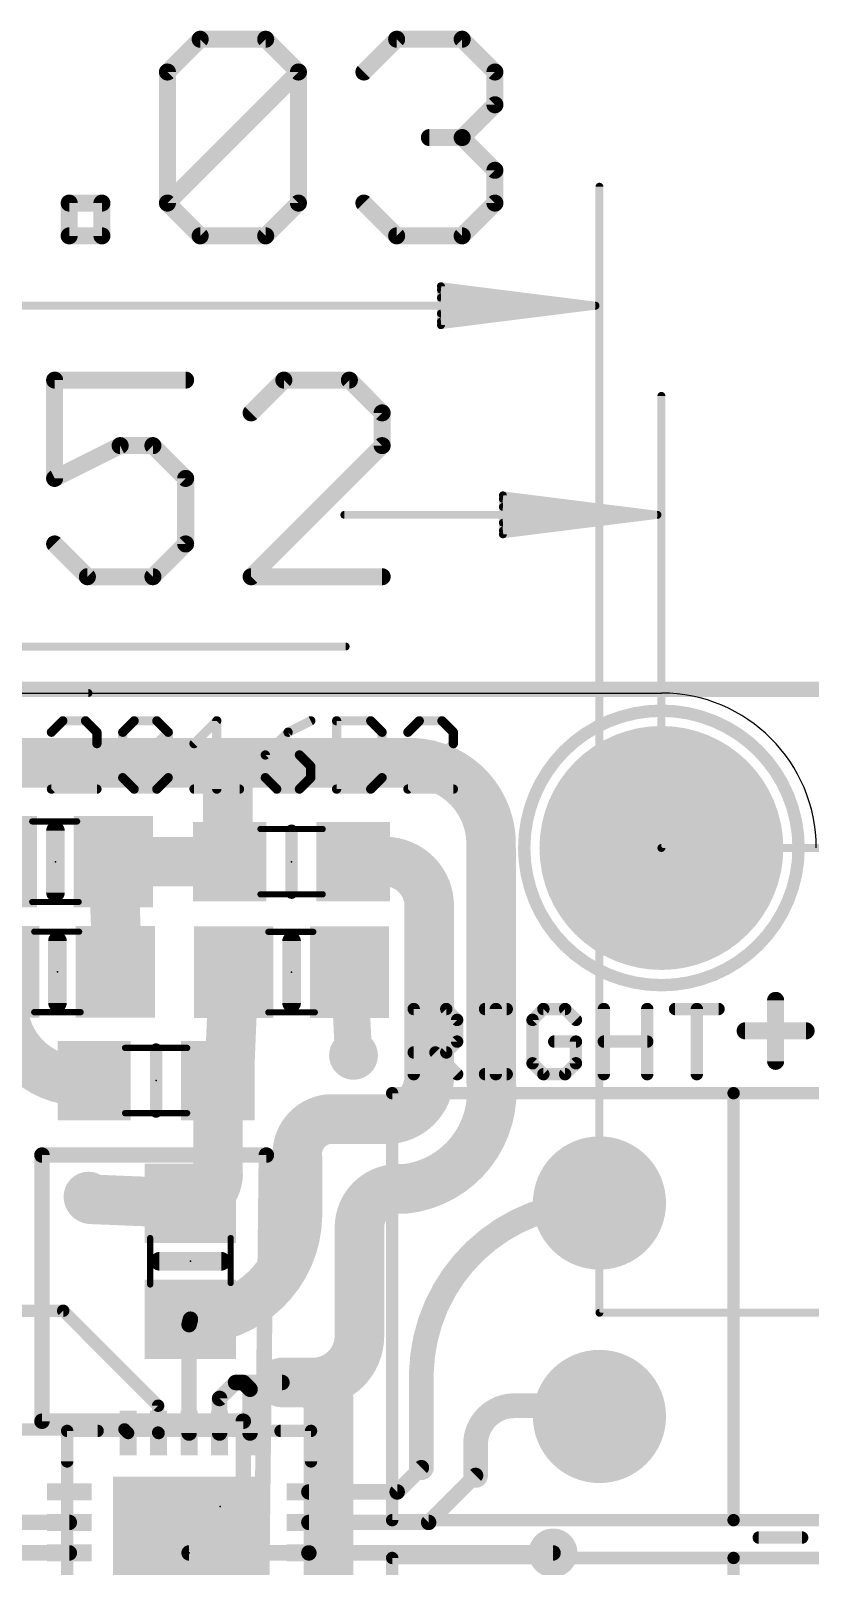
# Model space of a CAD drawing. Extents: x -8.2 to 37.1, y -7.3 to 38.8.
# Drawn here: x 8.71 to 21.49, y 13.62 to 38.8 of the extents above; entities that cross this region are included whole.
import ezdxf

# ---------------------------------------------------------------- set-up
doc = ezdxf.new("R2010")
doc.units = 0
for name, color, linetype in [('1', 12, 'CONTINUOUS'), ('16', 132, 'CONTINUOUS'), ('17', 110, 'CONTINUOUS'), ('18', 110, 'CONTINUOUS'), ('20', 53, 'CONTINUOUS'), ('21', 40, 'CONTINUOUS'), ('23', 53, 'CONTINUOUS'), ('24', 53, 'CONTINUOUS'), ('51', 253, 'CONTINUOUS')]:
    doc.layers.add(name, color=color, linetype=linetype)

# ---------------------------------------------------------------- blocks, each defined once
blk = doc.blocks.new('RECT')
blk.add_solid([(-0.5, -0.5), (0.5, -0.5), (-0.5, 0.5), (0.5, 0.5)])
blk = doc.blocks.new('ROUNDP')
at = {"const_width": 0.5}
blk.add_lwpolyline([(0, -0.25, 1), (0, 0.25, 1), (0, -0.25)], format="xyb", dxfattribs=at)
blk = doc.blocks.new('ROUNDV')
at = {"const_width": 0.5}
blk.add_lwpolyline([(0, -0.25, 1), (0, 0.25, 1), (0, -0.25)], format="xyb", dxfattribs=at)

msp = doc.modelspace()

# ---------------------------------------------------------------- linework, layer by layer
at = {"layer": '1'}
for points, const_width in [([(6.604, 26.797), (11.938, 26.797)], 0.8128), ([(11.938, 26.797), (14.986, 26.797)], 0.8128), ([(11.938, 25.205), (11.938, 26.797)], 0.8128), ([(16.256, 21.59), (16.256, 25.4)], 0.8128), ([(10.061, 25.175), (11.968, 25.175)], 0.8128), ([(10.061, 25.175), (10.127, 23.401)], 0.8128), ([(14, 25.175), (14.449, 25.175)], 0.8128), ([(15.24, 24.511), (15.24, 21.59)], 0.8128), ([(12.034, 23.365), (11.968, 21.777)], 0.8128), ([(13.934, 23.365), (14, 22)], 0.6096), ([(9.746, 21.587), (9.401, 21.587)], 0.8128), ([(11.778, 21.587), (11.778, 20.093)], 0.8128), ([(14.478, 20.955), (13.589, 20.955)], 0.8128), ([(13.081, 20.32), (13.081, 19.364)], 0.8128), ([(14.732, 19.812), (14.859, 19.812)], 0.8128), ([(11.325, 19.574), (9.697, 19.64)], 0.8128), ([(14.097, 17.399), (14.097, 19.177)], 0.8128), ([(6.977, 17.813), (9.238, 17.813)], 0.2032), ([(9.238, 17.813), (10.795, 16.256)], 0.2032), ([(11.303, 17.586), (11.325, 17.674)], 0.254), ([(11.303, 15.808), (11.303, 17.586)], 0.254), ([(12.827, 16.637), (13.335, 16.637)], 0.8128), ([(15.113, 15.24), (15.113, 16.802)], 0.4064), ([(11.803, 16.375), (12.065, 16.637)], 0.254), ([(12.065, 16.637), (12.192, 16.637)], 0.254), ([(12.303, 16.526), (12.192, 16.637)], 0.254), ([(12.192, 16.637), (12.827, 16.637)], 0.254), ([(12.303, 15.808), (12.303, 16.526)], 0.254), ([(11.803, 15.808), (11.803, 16.375)], 0.254), ([(16.637, 16.256), (18.067, 16.256)], 0.4064), ([(10.795, 16.256), (10.795, 15.816)], 0.2032), ([(6.977, 15.868), (10.243, 15.868)], 0.2032), ([(10.243, 15.868), (10.303, 15.808)], 0.2032), ([(10.795, 15.816), (10.803, 15.808)], 0.2032), ([(16.002, 15.113), (16.002, 15.621)], 0.4064), ([(14.716, 14.843), (15.113, 15.24)], 0.254), ([(15.232, 14.343), (16.002, 15.113)], 0.254), ([(13.268, 14.843), (14.716, 14.843)], 0.254), ([(9.338, 14.343), (8.39, 14.343)], 0.254), ([(13.268, 14.343), (15.232, 14.343)], 0.254), ([(6.35, 13.843), (9.338, 13.843)], 0.254), ([(13.268, 13.843), (11.303, 13.843)], 0.254), ([(13.268, 13.843), (17.272, 13.843)], 0.254)]:
    msp.add_lwpolyline(points, dxfattribs=dict(at, const_width=const_width))
for points, const_width in [([(11.938, 27.0002, 1), (11.938, 26.5938)], 0.4064), ([(12.1412, 26.797, 1), (11.7348, 26.797)], 0.4064), ([(11.938, 26.5938, 1), (11.938, 27.0002)], 0.4064), ([(16.256, 25.4, 0.4142), (14.986, 26.797)], 0.8128), ([(14.9957, 27, 1), (14.9763, 26.594)], 0.4064), ([(14.986, 26.5938, 1), (14.986, 27.0002)], 0.4064), ([(16.4592, 25.4, 1), (16.0528, 25.4)], 0.4064), ([(10.061, 25.3782, 1), (10.061, 24.9718)], 0.4064), ([(10.2641, 25.1826, 1), (9.8579, 25.1674)], 0.4064), ([(11.938, 25.205, 0.4142), (11.968, 25.175)], 0.8128), ([(12.1412, 25.205, 1), (11.7348, 25.205)], 0.4064), ([(11.968, 24.9718, 1), (11.968, 25.3782)], 0.4064), ([(11.968, 24.9718, 1), (11.968, 25.3782)], 0.4064), ([(14, 25.3782, 1), (14, 24.9718)], 0.4064), ([(15.24, 24.511, 0.4142), (14.449, 25.175)], 0.8128), ([(14.4313, 25.3774, 1), (14.4667, 24.9726)], 0.4064), ([(14.449, 24.9718, 1), (14.449, 25.3782)], 0.4064), ([(16.053, 25.4097, 1), (16.459, 25.3903)], 0.4064), ([(11.7348, 25.205, 1), (12.1412, 25.205)], 0.4064), ([(15.4432, 24.511, 1), (15.0368, 24.511)], 0.4064), ([(15.0376, 24.4933, 1), (15.4424, 24.5287)], 0.4064), ([(10.127, 23.401, 0.4142), (10.094, 23.368)], 0.8128), ([(10.127, 23.1978, 1), (10.127, 23.6042)], 0.4064), ([(12.237, 23.3566, 1), (11.831, 23.3734)], 0.4064), ([(14.0862, 23.3724, 1), (13.7818, 23.3576)], 0.3048), ([(9.8908, 23.368, 1), (10.2972, 23.368)], 0.4064), ([(9.9239, 23.3934, 1), (10.3301, 23.4086)], 0.4064), ([(8.255, 22.987, 0.4142), (9.401, 21.587)], 0.8128), ([(11.778, 21.587, 0.4142), (11.968, 21.777)], 0.8128), ([(12.1712, 21.777, 1), (11.7648, 21.777)], 0.4064), ([(13.8478, 21.9926, 1), (14.1522, 22.0074)], 0.3048), ([(9.401, 21.7902, 1), (9.401, 21.3838)], 0.4064), ([(9.3808, 21.3848, 1), (9.4212, 21.7892)], 0.4064), ([(9.746, 21.3838, 1), (9.746, 21.7902)], 0.4064), ([(11.778, 21.7902, 1), (11.778, 21.3838)], 0.4064), ([(11.9812, 21.587, 1), (11.5748, 21.587)], 0.4064), ([(11.765, 21.7854, 1), (12.171, 21.7686)], 0.4064), ([(14.478, 20.955, 0.4142), (15.24, 21.59)], 0.8128), ([(14.859, 19.812, 0.4142), (16.256, 21.59)], 0.8128), ([(15.4424, 21.5716, 1), (15.0376, 21.6084)], 0.4064), ([(16.4578, 21.6142, 1), (16.0542, 21.5658)], 0.4064), ([(15.0368, 21.59, 1), (15.4432, 21.59)], 0.4064), ([(16.0528, 21.59, 1), (16.4592, 21.59)], 0.4064), ([(13.589, 20.955, 0.4142), (13.081, 20.32)], 0.8128), ([(13.589, 21.1582, 1), (13.589, 20.7518)], 0.4064), ([(13.6114, 20.753, 1), (13.5666, 21.157)], 0.4064), ([(14.4964, 21.1574, 1), (14.4596, 20.7526)], 0.4064), ([(14.478, 20.7518, 1), (14.478, 21.1582)], 0.4064), ([(13.2842, 20.32, 1), (12.8778, 20.32)], 0.4064), ([(11.325, 19.574, 0.4142), (11.778, 20.093)], 0.8128), ([(11.9807, 20.1068, 1), (11.5753, 20.0792)], 0.4064), ([(12.879, 20.2976, 1), (13.283, 20.3424)], 0.4064), ([(11.5748, 20.093, 1), (11.9812, 20.093)], 0.4064), ([(14.732, 19.812, 0.4142), (14.097, 19.177)], 0.8128), ([(14.732, 20.0152, 1), (14.732, 19.6088)], 0.4064), ([(14.8348, 20.0138, 1), (14.8832, 19.6102)], 0.4064), ([(14.732, 19.6088, 1), (14.732, 20.0152)], 0.4064), ([(14.859, 19.6088, 1), (14.859, 20.0152)], 0.4064), ([(9.652, 19.685, 0.4142), (9.697, 19.64)], 0.8128), ([(9.8552, 19.685, 1), (9.4488, 19.685)], 0.4064), ([(9.7052, 19.843, 1), (9.6888, 19.437)], 0.4064), ([(9.697, 19.4368, 1), (9.697, 19.8432)], 0.4064), ([(11.3112, 19.7767, 1), (11.3388, 19.3713)], 0.4064), ([(11.3168, 19.371, 1), (11.3332, 19.777)], 0.4064), ([(11.325, 17.674, 0.4142), (13.081, 19.364)], 0.8128), ([(13.2842, 19.3601, 1), (12.8778, 19.3679)], 0.4064), ([(18.034, 19.58, 0.4142), (15.113, 16.802)], 0.4064), ([(18.0315, 19.4784, 1), (18.0365, 19.6816)], 0.2032), ([(12.8778, 19.364, 1), (13.2842, 19.364)], 0.4064), ([(14.3002, 19.177, 1), (13.8938, 19.177)], 0.4064), ([(13.8938, 19.177, 1), (14.3002, 19.177)], 0.4064), ([(9.2739, 17.8489, 1), (9.2021, 17.7771)], 0.1016), ([(9.238, 17.7622, 1), (9.238, 17.8638)], 0.1016), ([(11.3289, 17.8772, 1), (11.3211, 17.4708)], 0.4064), ([(11.3665, 17.586, 1), (11.2395, 17.586)], 0.127), ([(11.2414, 17.6014, 1), (11.3646, 17.5706)], 0.127), ([(11.3866, 17.6586, 1), (11.2634, 17.6894)], 0.127), ([(13.335, 16.637, 0.4142), (14.097, 17.399)], 0.8128), ([(14.3002, 17.399, 1), (13.8938, 17.399)], 0.4064), ([(13.8938, 17.399, 1), (14.3002, 17.399)], 0.4064), ([(12.827, 16.8402, 1), (12.827, 16.4338)], 0.4064), ([(13.335, 16.8402, 1), (13.335, 16.4338)], 0.4064), ([(13.335, 16.4338, 1), (13.335, 16.8402)], 0.4064), ([(15.2146, 16.802, 1), (15.0114, 16.802)], 0.2032), ([(15.0114, 16.8045, 1), (15.2146, 16.7995)], 0.2032), ([(12.065, 16.7005, 1), (12.065, 16.5735)], 0.127), ([(12.1099, 16.5921, 1), (12.0201, 16.6819)], 0.127), ([(12.2369, 16.6819, 1), (12.1471, 16.5921)], 0.127), ([(12.192, 16.7005, 1), (12.192, 16.5735)], 0.127), ([(12.192, 16.5735, 1), (12.192, 16.7005)], 0.127), ([(12.3665, 16.526, 1), (12.2395, 16.526)], 0.127), ([(12.2581, 16.4811, 1), (12.3479, 16.5709)], 0.127), ([(12.827, 16.5735, 1), (12.827, 16.7005)], 0.127), ([(11.8665, 16.375, 1), (11.7395, 16.375)], 0.127), ([(11.7581, 16.4199, 1), (11.8479, 16.3301)], 0.127), ([(16.637, 16.256, 0.4142), (16.002, 15.621)], 0.4064), ([(16.637, 16.3576, 1), (16.637, 16.1544)], 0.2032), ([(16.637, 16.1544, 1), (16.637, 16.3576)], 0.2032), ([(18.067, 16.256, 0.4142), (18.034, 16.08)], 0.4064), ([(18.1244, 16.1721, 1), (18.0096, 16.3399)], 0.2032), ([(18.067, 16.1544, 1), (18.067, 16.3576)], 0.2032), ([(10.8458, 16.256, 1), (10.7442, 16.256)], 0.1016), ([(10.7591, 16.2201, 1), (10.8309, 16.2919)], 0.1016), ([(17.9501, 16.0226, 1), (18.1179, 16.1374)], 0.2032), ([(10.2789, 15.9039, 1), (10.2071, 15.8321)], 0.1016), ([(10.243, 15.8172, 1), (10.243, 15.9188)], 0.1016), ([(10.2671, 15.7721, 1), (10.3389, 15.8439)], 0.1016), ([(10.8309, 15.8519, 1), (10.7591, 15.7801)], 0.1016), ([(10.7442, 15.816, 1), (10.8458, 15.816)], 0.1016), ([(10.7671, 15.7721, 1), (10.8389, 15.8439)], 0.1016), ([(11.2395, 15.808, 1), (11.3665, 15.808)], 0.127), ([(11.7395, 15.808, 1), (11.8665, 15.808)], 0.127), ([(12.2395, 15.808, 1), (12.3665, 15.808)], 0.127), ([(16.1036, 15.621, 1), (15.9004, 15.621)], 0.2032), ([(15.9004, 15.621, 1), (16.1036, 15.621)], 0.2032), ([(15.1579, 15.1951, 1), (15.0681, 15.2849)], 0.127), ([(15.0114, 15.24, 1), (15.2146, 15.24)], 0.2032), ([(15.9004, 15.113, 1), (16.1036, 15.113)], 0.2032), ([(16.0469, 15.0681, 1), (15.9571, 15.1579)], 0.127), ([(13.268, 14.9065, 1), (13.268, 14.7795)], 0.127), ([(14.6711, 14.8879, 1), (14.7609, 14.7981)], 0.127), ([(14.716, 14.7795, 1), (14.716, 14.9065)], 0.127), ([(9.338, 14.2795, 1), (9.338, 14.4065)], 0.127), ([(13.268, 14.4065, 1), (13.268, 14.2795)], 0.127), ([(15.1871, 14.3879, 1), (15.2769, 14.2981)], 0.127), ([(15.232, 14.2795, 1), (15.232, 14.4065)], 0.127), ([(9.338, 13.7795, 1), (9.338, 13.9065)], 0.127), ([(11.303, 13.9065, 1), (11.303, 13.7795)], 0.127), ([(13.268, 13.9065, 1), (13.268, 13.7795)], 0.127), ([(13.268, 13.7795, 1), (13.268, 13.9065)], 0.127), ([(17.272, 13.7795, 1), (17.272, 13.9065)], 0.127)]:
    msp.add_lwpolyline(points, format="xyb", dxfattribs=dict(at, const_width=const_width))
at = {"layer": '16'}
for points, const_width in [([(0, 28), (22, 28)], 0.254), ([(8.89, 16.002), (8.89, 20.365)], 0.254), ([(8.89, 20.365), (12.571, 20.365)], 0.254), ([(12.571, 20.365), (12.444, 8.889)], 0.254), ([(13.589, 16.383), (13.335, 16.637)], 0.8128), ([(13.589, 10.795), (13.589, 16.383)], 0.8128), ([(12.192, 16.002), (8.89, 16.002)], 0.254), ([(12.192, 11.684), (12.192, 16.002)], 0.254)]:
    msp.add_lwpolyline(points, dxfattribs=dict(at, const_width=const_width))
for points, const_width in [([(8.9535, 20.365, 1), (8.8265, 20.365)], 0.127), ([(8.89, 20.4285, 1), (8.89, 20.3015)], 0.127), ([(12.6345, 20.3643, 1), (12.5075, 20.3657)], 0.127), ([(12.571, 20.3015, 1), (12.571, 20.4285)], 0.127), ([(13.4787, 16.7807, 1), (13.1913, 16.4933)], 0.4064), ([(13.7922, 16.383, 1), (13.3858, 16.383)], 0.4064), ([(13.4453, 16.2393, 1), (13.7327, 16.5267)], 0.4064), ([(8.89, 16.0655, 1), (8.89, 15.9385)], 0.127), ([(12.2555, 16.002, 1), (12.1285, 16.002)], 0.127), ([(12.192, 15.9385, 1), (12.192, 16.0655)], 0.127), ([(8.8265, 16.002, 1), (8.9535, 16.002)], 0.127)]:
    msp.add_lwpolyline(points, format="xyb", dxfattribs=dict(at, const_width=const_width))
at = {"layer": '20'}
msp.add_line((2.54, 27.94), (19.05, 27.94), dxfattribs=at)
msp.add_arc((19.05, 25.4), 2.54, 0, 90, dxfattribs=at)
at = {"layer": '21'}
for points, const_width in [([(19.05, 23.15, 1), (19.05, 27.65, 1), (19.05, 23.15)], 0.2032), ([(9.2318, 27.5219, 1), (9.2318, 27.4457)], 0.0762), ([(9.2588, 27.4568, 1), (9.2049, 27.5107)], 0.0762), ([(9.6316, 27.5107, 1), (9.5777, 27.4568)], 0.0762), ([(9.6047, 27.4457, 1), (9.6047, 27.5219)], 0.0762), ([(10.4012, 27.5219, 1), (10.4012, 27.4457)], 0.0762), ([(10.4282, 27.4568, 1), (10.3743, 27.5107)], 0.0762), ([(10.801, 27.5107, 1), (10.7471, 27.4568)], 0.0762), ([(10.7741, 27.4457, 1), (10.7741, 27.5219)], 0.0762), ([(11.7951, 27.4838, 1), (11.7189, 27.4838)], 0.0762), ([(11.784, 27.4568, 1), (11.7301, 27.5107)], 0.0762), ([(13.3163, 27.4497, 1), (13.2822, 27.5178)], 0.0762), ([(13.7611, 27.4838, 1), (13.6849, 27.4838)], 0.0762), ([(13.723, 27.5219, 1), (13.723, 27.4457)], 0.0762), ([(14.3092, 27.5107, 1), (14.2553, 27.4568)], 0.0762), ([(14.2823, 27.4457, 1), (14.2823, 27.5219)], 0.0762), ([(15.0788, 27.5219, 1), (15.0788, 27.4457)], 0.0762), ([(15.1057, 27.4568, 1), (15.0519, 27.5107)], 0.0762), ([(15.4786, 27.5107, 1), (15.4247, 27.4568)], 0.0762), ([(15.4517, 27.4457, 1), (15.4517, 27.5219)], 0.0762), ([(9.0184, 27.3243, 1), (9.0723, 27.2704)], 0.0762), ([(9.8292, 27.2973, 1), (9.753, 27.2973)], 0.0762), ([(9.7642, 27.2704, 1), (9.818, 27.3243)], 0.0762), ([(10.1878, 27.3243, 1), (10.2417, 27.2704)], 0.0762), ([(10.2529, 27.2973, 1), (10.1767, 27.2973)], 0.0762), ([(10.9986, 27.2973, 1), (10.9224, 27.2973)], 0.0762), ([(10.9874, 27.2704, 1), (10.9335, 27.3243)], 0.0762), ([(10.9336, 27.2704, 1), (10.9874, 27.3243)], 0.0762), ([(12.9094, 27.3314, 1), (12.9435, 27.2633)], 0.0762), ([(12.9534, 27.2704, 1), (12.8995, 27.3243)], 0.0762), ([(14.5068, 27.2973, 1), (14.4306, 27.2973)], 0.0762), ([(14.4417, 27.2704, 1), (14.4956, 27.3243)], 0.0762), ([(14.8654, 27.3243, 1), (14.9193, 27.2704)], 0.0762), ([(15.6762, 27.2973, 1), (15.6, 27.2973)], 0.0762), ([(15.6111, 27.2704, 1), (15.665, 27.3243)], 0.0762), ([(9.753, 27.1109, 1), (9.8292, 27.1109)], 0.0762), ([(9.818, 27.084, 1), (9.7642, 27.1378)], 0.0762), ([(11.3572, 27.1378, 1), (11.4111, 27.084)], 0.0762), ([(12.5266, 26.9514, 1), (12.5805, 26.8975)], 0.0762), ([(12.5917, 26.9245, 1), (12.5155, 26.9245)], 0.0762), ([(12.5536, 26.9626, 1), (12.5536, 26.8864)], 0.0762), ([(13.1398, 26.9514, 1), (13.0859, 26.8975)], 0.0762), ([(13.1129, 26.8864, 1), (13.1129, 26.9626)], 0.0762), ([(15.6, 27.1109, 1), (15.6762, 27.1109)], 0.0762), ([(15.665, 27.084, 1), (15.6111, 27.1378)], 0.0762), ([(13.3374, 26.7381, 1), (13.2612, 26.7381)], 0.0762), ([(13.2723, 26.7111, 1), (13.3262, 26.765)], 0.0762), ([(9.0454, 26.4033, 1), (9.0454, 26.3271)], 0.0762), ([(9.7911, 26.3271, 1), (9.7911, 26.4033)], 0.0762), ([(10.2417, 26.5786, 1), (10.1878, 26.5247)], 0.0762), ([(10.1878, 26.5786, 1), (10.2417, 26.5247)], 0.0762), ([(10.1767, 26.5516, 1), (10.2529, 26.5516)], 0.0762), ([(10.4012, 26.4033, 1), (10.4012, 26.3271)], 0.0762), ([(10.7741, 26.3271, 1), (10.7741, 26.4033)], 0.0762), ([(10.9224, 26.5516, 1), (10.9986, 26.5516)], 0.0762), ([(10.9874, 26.5247, 1), (10.9336, 26.5786)], 0.0762), ([(11.3842, 26.4033, 1), (11.3842, 26.3271)], 0.0762), ([(12.1299, 26.3271, 1), (12.1299, 26.4033)], 0.0762), ([(12.5805, 26.5786, 1), (12.5266, 26.5247)], 0.0762), ([(12.5155, 26.5516, 1), (12.5917, 26.5516)], 0.0762), ([(12.74, 26.4033, 1), (12.74, 26.3271)], 0.0762), ([(13.1129, 26.3271, 1), (13.1129, 26.4033)], 0.0762), ([(13.2612, 26.5516, 1), (13.3374, 26.5516)], 0.0762), ([(13.3262, 26.5247, 1), (13.2723, 26.5786)], 0.0762), ([(13.723, 26.4033, 1), (13.723, 26.3271)], 0.0762), ([(14.2823, 26.3271, 1), (14.2823, 26.4033)], 0.0762), ([(14.4306, 26.5516, 1), (14.5068, 26.5516)], 0.0762), ([(14.4956, 26.5247, 1), (14.4417, 26.5786)], 0.0762), ([(14.8924, 26.4033, 1), (14.8924, 26.3271)], 0.0762), ([(15.6381, 26.3271, 1), (15.6381, 26.4033)], 0.0762), ([(9.0184, 26.3921, 1), (9.0723, 26.3383)], 0.0762), ([(10.3743, 26.3383, 1), (10.4282, 26.3921)], 0.0762), ([(10.7471, 26.3921, 1), (10.801, 26.3383)], 0.0762), ([(11.7189, 26.3652, 1), (11.7951, 26.3652)], 0.0762), ([(12.7131, 26.3383, 1), (12.7669, 26.3921)], 0.0762), ([(13.0859, 26.3921, 1), (13.1398, 26.3383)], 0.0762), ([(13.6849, 26.3652, 1), (13.7611, 26.3652)], 0.0762), ([(14.2553, 26.3921, 1), (14.3092, 26.3383)], 0.0762), ([(14.8654, 26.3921, 1), (14.9193, 26.3383)], 0.0762), ([(9.1872, 25.683, 1), (9.0348, 25.683)], 0.1524), ([(13.0348, 25.683, 1), (12.9332, 25.683)], 0.1016), ([(9.0348, 24.667, 1), (9.1872, 24.667)], 0.1524), ([(12.9332, 24.667, 1), (13.0348, 24.667)], 0.1016), ([(9.2202, 23.876, 1), (9.0678, 23.876)], 0.1524), ([(13.0602, 23.873, 1), (12.9078, 23.873)], 0.1524), ([(9.0678, 22.86, 1), (9.2202, 22.86)], 0.1524), ([(12.9078, 22.857, 1), (13.0602, 22.857)], 0.1524), ([(20.9932, 22.9016, 1), (20.8535, 22.9016)], 0.1397), ([(15.0384, 22.7593, 1), (14.9368, 22.7593)], 0.1016), ([(14.9876, 22.8101, 1), (14.9876, 22.7085)], 0.1016), ([(15.5574, 22.7952, 1), (15.4855, 22.7234)], 0.1016), ([(15.5215, 22.7085, 1), (15.5215, 22.8101)], 0.1016), ([(15.7502, 22.5814, 1), (15.6486, 22.5814)], 0.1016), ([(15.6635, 22.5454, 1), (15.7353, 22.6173)], 0.1016), ([(16.157, 22.8101, 1), (16.157, 22.7085)], 0.1016), ([(16.3857, 22.7593, 1), (16.2841, 22.7593)], 0.1016), ([(16.5129, 22.7085, 1), (16.5129, 22.8101)], 0.1016), ([(16.9874, 22.5814, 1), (16.8858, 22.5814)], 0.1016), ([(16.9007, 22.6173, 1), (16.9725, 22.5454)], 0.1016), ([(17.1145, 22.8101, 1), (17.1145, 22.7085)], 0.1016), ([(17.1505, 22.7234, 1), (17.0786, 22.7952)], 0.1016), ([(17.5064, 22.7952, 1), (17.4345, 22.7234)], 0.1016), ([(17.4704, 22.7085, 1), (17.4704, 22.8101)], 0.1016), ([(17.6125, 22.5454, 1), (17.6843, 22.6173)], 0.1016), ([(18.1568, 22.7593, 1), (18.0552, 22.7593)], 0.1016), ([(18.8686, 22.7593, 1), (18.767, 22.7593)], 0.1016), ([(19.2754, 22.8101, 1), (19.2754, 22.7085)], 0.1016), ([(19.6821, 22.7593, 1), (19.5805, 22.7593)], 0.1016), ([(19.9872, 22.7085, 1), (19.9872, 22.8101)], 0.1016), ([(20.4234, 22.4715, 1), (20.4234, 22.3318)], 0.1397), ([(21.4233, 22.3318, 1), (21.4233, 22.4715)], 0.1397), ([(10.8128, 22.095, 1), (10.7112, 22.095)], 0.1016), ([(15.6486, 22.2255, 1), (15.7502, 22.2255)], 0.1016), ([(15.7353, 22.1895, 1), (15.6635, 22.2614)], 0.1016), ([(17.2925, 22.2763, 1), (17.2925, 22.1747)], 0.1016), ([(17.6992, 22.2255, 1), (17.5976, 22.2255)], 0.1016), ([(17.6484, 22.1747, 1), (17.6484, 22.2763)], 0.1016), ([(18.106, 22.2763, 1), (18.106, 22.1747)], 0.1016), ([(18.8178, 22.1747, 1), (18.8178, 22.2763)], 0.1016), ([(14.9876, 22.0983, 1), (14.9876, 21.9967)], 0.1016), ([(15.3794, 22.0834, 1), (15.3076, 22.0116)], 0.1016), ([(15.4855, 22.0834, 1), (15.5574, 22.0116)], 0.1016), ([(15.5215, 21.9967, 1), (15.5215, 22.0983)], 0.1016), ([(16.9725, 21.9055, 1), (16.9007, 21.8336)], 0.1016), ([(16.8858, 21.8696, 1), (16.9874, 21.8696)], 0.1016), ([(17.5976, 21.8696, 1), (17.6992, 21.8696)], 0.1016), ([(17.6843, 21.8336, 1), (17.6125, 21.9055)], 0.1016), ([(20.8535, 21.9017, 1), (20.9932, 21.9017)], 0.1397), ([(14.9368, 21.6916, 1), (15.0384, 21.6916)], 0.1016), ([(15.6635, 21.6557, 1), (15.7353, 21.7275)], 0.1016), ([(16.157, 21.7424, 1), (16.157, 21.6408)], 0.1016), ([(16.2841, 21.6916, 1), (16.3857, 21.6916)], 0.1016), ([(16.5129, 21.6408, 1), (16.5129, 21.7424)], 0.1016), ([(17.1145, 21.7424, 1), (17.1145, 21.6408)], 0.1016), ([(17.0786, 21.6557, 1), (17.1505, 21.7275)], 0.1016), ([(17.4345, 21.7275, 1), (17.5064, 21.6557)], 0.1016), ([(17.4704, 21.6408, 1), (17.4704, 21.7424)], 0.1016), ([(18.0552, 21.6916, 1), (18.1568, 21.6916)], 0.1016), ([(18.767, 21.6916, 1), (18.8686, 21.6916)], 0.1016), ([(19.5805, 21.6916, 1), (19.6821, 21.6916)], 0.1016), ([(14.634, 21.4308, 1), (14.634, 21.3292)], 0.1016), ([(14.6848, 21.38, 1), (14.5832, 21.38)], 0.1016), ([(20.234, 21.4308, 1), (20.234, 21.3292)], 0.1016), ([(20.2848, 21.38, 1), (20.1832, 21.38)], 0.1016), ([(20.234, 21.3292, 1), (20.234, 21.4308)], 0.1016), ([(10.7112, 21.079, 1), (10.8128, 21.079)], 0.1016), ([(10.817, 18.7002, 1), (10.817, 18.5478)], 0.1524), ([(11.833, 18.5478, 1), (11.833, 18.7002)], 0.1524), ([(9.3538, 15.843, 1), (9.2522, 15.843)], 0.1016), ([(9.303, 15.8938, 1), (9.303, 15.7922)], 0.1016), ([(9.803, 15.7922, 1), (9.803, 15.8938)], 0.1016), ([(12.803, 15.8938, 1), (12.803, 15.7922)], 0.1016), ([(13.3538, 15.843, 1), (13.2522, 15.843)], 0.1016), ([(13.303, 15.7922, 1), (13.303, 15.8938)], 0.1016), ([(9.2522, 15.343, 1), (9.3538, 15.343)], 0.1016), ([(13.2522, 15.343, 1), (13.3538, 15.343)], 0.1016), ([(14.634, 14.4308, 1), (14.634, 14.3292)], 0.1016), ([(14.5832, 14.38, 1), (14.6848, 14.38)], 0.1016), ([(20.234, 14.4308, 1), (20.234, 14.3292)], 0.1016), ([(20.1832, 14.38, 1), (20.2848, 14.38)], 0.1016), ([(20.234, 14.3292, 1), (20.234, 14.4308)], 0.1016), ([(20.6462, 14.1453, 1), (20.6462, 14.0437)], 0.1016), ([(21.358, 14.0437, 1), (21.358, 14.1453)], 0.1016), ([(14.634, 13.8108, 1), (14.634, 13.7092)], 0.1016), ([(14.6848, 13.76, 1), (14.5832, 13.76)], 0.1016), ([(20.234, 13.8108, 1), (20.234, 13.7092)], 0.1016), ([(20.2848, 13.76, 1), (20.1832, 13.76)], 0.1016), ([(20.234, 13.7092, 1), (20.234, 13.8108)], 0.1016)]:
    msp.add_lwpolyline(points, format="xyb", dxfattribs=dict(at, const_width=const_width))
for points, const_width in [([(9.2318, 27.4838), (9.0454, 27.2973)], 0.1524), ([(9.6047, 27.4838), (9.2318, 27.4838)], 0.1524), ([(9.7911, 27.2973), (9.6047, 27.4838)], 0.1524), ([(10.2148, 27.2973), (10.4012, 27.4838)], 0.1524), ([(10.4012, 27.4838), (10.7741, 27.4838)], 0.1524), ([(10.7741, 27.4838), (10.9605, 27.2973)], 0.1524), ([(11.3842, 27.1109), (11.757, 27.4838)], 0.1524), ([(11.757, 27.4838), (11.757, 26.3652)], 0.1524), ([(13.2993, 27.4838), (12.9264, 27.2973)], 0.1524), ([(13.723, 27.4838), (13.723, 26.3652)], 0.1524), ([(14.2823, 27.4838), (13.723, 27.4838)], 0.1524), ([(14.4687, 27.2973), (14.2823, 27.4838)], 0.1524), ([(15.0788, 27.4838), (14.8924, 27.2973)], 0.1524), ([(15.4517, 27.4838), (15.0788, 27.4838)], 0.1524), ([(15.6381, 27.2973), (15.4517, 27.4838)], 0.1524), ([(9.7911, 27.1109), (9.7911, 27.2973)], 0.1524), ([(10.2148, 26.5516), (10.2148, 27.2973)], 0.1524), ([(10.2148, 26.5516), (10.9605, 27.2973)], 0.1524), ([(10.9605, 27.2973), (10.9605, 26.5516)], 0.1524), ([(12.9264, 27.2973), (12.5536, 26.9245)], 0.1524), ([(14.4687, 26.5516), (14.4687, 27.2973)], 0.1524), ([(15.6381, 27.1109), (15.6381, 27.2973)], 0.1524), ([(9.0454, 26.3652), (9.7911, 27.1109)], 0.1524), ([(12.5536, 26.9245), (12.5536, 26.5516)], 0.1524), ([(13.1129, 26.9245), (12.5536, 26.9245)], 0.1524), ([(13.2993, 26.7381), (13.1129, 26.9245)], 0.1524), ([(14.8924, 26.3652), (15.6381, 27.1109)], 0.1524), ([(13.2993, 26.5516), (13.2993, 26.7381)], 0.1524), ([(9.7911, 26.3652), (9.0454, 26.3652)], 0.1524), ([(10.4012, 26.3652), (10.2148, 26.5516)], 0.1524), ([(10.7741, 26.3652), (10.4012, 26.3652)], 0.1524), ([(10.9605, 26.5516), (10.7741, 26.3652)], 0.1524), ([(11.3842, 26.3652), (12.1299, 26.3652)], 0.1524), ([(12.5536, 26.5516), (12.74, 26.3652)], 0.1524), ([(12.74, 26.3652), (13.1129, 26.3652)], 0.1524), ([(13.1129, 26.3652), (13.2993, 26.5516)], 0.1524), ([(13.723, 26.3652), (14.2823, 26.3652)], 0.1524), ([(14.2823, 26.3652), (14.4687, 26.5516)], 0.1524), ([(15.6381, 26.3652), (14.8924, 26.3652)], 0.1524), ([(9.111, 24.667), (9.111, 25.683)], 0.3048), ([(12.984, 25.683), (12.984, 24.667)], 0.2032), ([(9.144, 22.86), (9.144, 23.876)], 0.3048), ([(12.984, 22.857), (12.984, 23.873)], 0.3048), ([(20.9234, 21.9017), (20.9234, 22.9016)], 0.2794), ([(14.9876, 21.6916), (14.9876, 22.7593)], 0.2032), ([(14.9876, 22.7593), (15.5215, 22.7593)], 0.2032), ([(15.5215, 22.7593), (15.6994, 22.5814)], 0.2032), ([(15.6994, 22.5814), (15.6994, 22.2255)], 0.2032), ([(16.157, 22.7593), (16.5129, 22.7593)], 0.2032), ([(16.3349, 21.6916), (16.3349, 22.7593)], 0.2032), ([(17.1145, 22.7593), (16.9366, 22.5814)], 0.2032), ([(16.9366, 22.5814), (16.9366, 21.8696)], 0.2032), ([(17.4704, 22.7593), (17.1145, 22.7593)], 0.2032), ([(17.6484, 22.5814), (17.4704, 22.7593)], 0.2032), ([(18.106, 21.6916), (18.106, 22.7593)], 0.2032), ([(18.8178, 22.7593), (18.8178, 21.6916)], 0.2032), ([(19.2754, 22.7593), (19.9872, 22.7593)], 0.2032), ([(19.6313, 21.6916), (19.6313, 22.7593)], 0.2032), ([(20.4234, 22.4017), (21.4233, 22.4017)], 0.2794), ([(10.762, 22.095), (10.762, 21.079)], 0.2032), ([(15.6994, 22.2255), (15.5215, 22.0475)], 0.2032), ([(17.6484, 22.2255), (17.2925, 22.2255)], 0.2032), ([(17.6484, 21.8696), (17.6484, 22.2255)], 0.2032), ([(18.106, 22.2255), (18.8178, 22.2255)], 0.2032), ([(15.5215, 22.0475), (14.9876, 22.0475)], 0.2032), ([(15.3435, 22.0475), (15.6994, 21.6916)], 0.2032), ([(16.9366, 21.8696), (17.1145, 21.6916)], 0.2032), ([(17.4704, 21.6916), (17.6484, 21.8696)], 0.2032), ([(16.157, 21.6916), (16.5129, 21.6916)], 0.2032), ([(17.1145, 21.6916), (17.4704, 21.6916)], 0.2032), ([(20.234, 21.38), (14.634, 21.38)], 0.2032), ([(14.634, 21.38), (14.634, 14.38)], 0.2032), ([(21.634, 21.38), (20.234, 21.38)], 0.2032), ([(20.234, 14.38), (20.234, 21.38)], 0.2032), ([(10.817, 18.624), (11.833, 18.624)], 0.3048), ([(9.303, 15.343), (9.303, 15.843)], 0.2032), ([(9.303, 15.843), (9.803, 15.843)], 0.2032), ([(13.303, 15.843), (12.803, 15.843)], 0.2032), ([(13.303, 15.343), (13.303, 15.843)], 0.2032), ([(14.634, 14.38), (20.234, 14.38)], 0.2032), ([(20.234, 14.38), (21.634, 14.38)], 0.2032), ([(20.6462, 14.0945), (21.358, 14.0945)], 0.2032), ([(20.234, 13.76), (14.634, 13.76)], 0.2032), ([(14.634, 13.76), (14.634, 6.76)], 0.2032), ([(21.634, 13.76), (20.234, 13.76)], 0.2032), ([(20.234, 6.76), (20.234, 13.76)], 0.2032)]:
    msp.add_lwpolyline(points, dxfattribs=dict(at, const_width=const_width))
at = {"layer": '23'}
for p in [(9.111, 25.175), (12.984, 25.175), (19.05, 25.4), (9.144, 23.368), (12.984, 23.365), (10.762, 21.587), (11.325, 18.624), (18.034, 17.78), (11.303, 13.843)]:
    msp.add_point(p, dxfattribs=at)
at = {"layer": '24'}
msp.add_point((11.811, 14.605), dxfattribs=at)
at = {"layer": '51'}
for points, const_width in [([(10.9476, 38.1208), (11.4848, 38.6581)], 0.2794), ([(11.4848, 38.6581), (12.5593, 38.6581)], 0.2794), ([(12.5593, 38.6581), (13.0965, 38.1208)], 0.2794), ([(14.1704, 38.1208), (14.7076, 38.6581)], 0.2794), ([(14.7076, 38.6581), (15.782, 38.6581)], 0.2794), ([(15.782, 38.6581), (16.3193, 38.1208)], 0.2794), ([(10.9476, 35.9719), (10.9476, 38.1208)], 0.2794), ([(10.9476, 35.9719), (13.0965, 38.1208)], 0.2794), ([(13.0965, 38.1208), (13.0965, 35.9719)], 0.2794), ([(16.3193, 38.1208), (16.3193, 37.5836)], 0.2794), ([(16.3193, 37.5836), (15.782, 37.0464)], 0.2794), ([(15.782, 37.0464), (15.2448, 37.0464)], 0.2794), ([(15.782, 37.0464), (16.3193, 36.5091)], 0.2794), ([(16.3193, 36.5091), (16.3193, 35.9719)], 0.2794), ([(18.034, 17.78), (18.034, 36.24)], 0.13), ([(9.3362, 35.4347), (9.3362, 35.9719)], 0.2794), ([(9.3362, 35.9719), (9.8735, 35.9719)], 0.2794), ([(9.8735, 35.9719), (9.8735, 35.4347)], 0.2794), ([(11.4848, 35.4347), (10.9476, 35.9719)], 0.2794), ([(13.0965, 35.9719), (12.5593, 35.4347)], 0.2794), ([(14.7076, 35.4347), (14.1704, 35.9719)], 0.2794), ([(16.3193, 35.9719), (15.782, 35.4347)], 0.2794), ([(9.8735, 35.4347), (9.3362, 35.4347)], 0.2794), ([(12.5593, 35.4347), (11.4848, 35.4347)], 0.2794), ([(15.782, 35.4347), (14.7076, 35.4347)], 0.2794), ([(17.969, 34.29), (15.434, 34.6092)], 0.13), ([(15.434, 34.6092), (15.434, 33.9708)], 0.13), ([(17.969, 34.29), (15.434, 34.55)], 0.13), ([(0.065, 34.29), (17.969, 34.29)], 0.13), ([(17.969, 34.29), (15.434, 34.42)], 0.13), ([(15.434, 33.9708), (17.969, 34.29)], 0.13), ([(15.434, 34.16), (17.969, 34.29)], 0.13), ([(15.434, 34.03), (17.969, 34.29)], 0.13), ([(11.2467, 33.0701), (9.0978, 33.0701)], 0.2794), ([(9.0978, 33.0701), (9.0978, 31.4584)], 0.2794), ([(12.8578, 33.0701), (12.3206, 32.5328)], 0.2794), ([(13.9323, 33.0701), (12.8578, 33.0701)], 0.2794), ([(14.4695, 32.5328), (13.9323, 33.0701)], 0.2794), ([(19.05, 25.4), (19.05, 32.811)], 0.13), ([(14.4695, 31.9956), (14.4695, 32.5328)], 0.2794), ([(9.0978, 31.4584), (10.1723, 31.9956)], 0.2794), ([(10.1723, 31.9956), (10.7095, 31.9956)], 0.2794), ([(10.7095, 31.9956), (11.2467, 31.4584)], 0.2794), ([(12.3206, 29.8467), (14.4695, 31.9956)], 0.2794), ([(11.2467, 31.4584), (11.2467, 30.3839)], 0.2794), ([(18.985, 30.861), (16.45, 31.1802)], 0.13), ([(16.45, 31.1802), (16.45, 30.5418)], 0.13), ([(18.985, 30.861), (16.45, 31.121)], 0.13), ([(18.985, 30.861), (16.45, 30.991)], 0.13), ([(18.985, 30.861), (13.85, 30.861)], 0.13), ([(16.45, 30.5418), (18.985, 30.861)], 0.13), ([(16.45, 30.731), (18.985, 30.861)], 0.13), ([(16.45, 30.601), (18.985, 30.861)], 0.13), ([(9.6351, 29.8467), (9.0978, 30.3839)], 0.2794), ([(11.2467, 30.3839), (10.7095, 29.8467)], 0.2794), ([(10.7095, 29.8467), (9.6351, 29.8467)], 0.2794), ([(14.4695, 29.8467), (12.3206, 29.8467)], 0.2794), ([(1.589, 28.702), (13.8711, 28.702)], 0.13), ([(9.652, 27.94), (-5.633, 27.94)], 0.13), ([(9.467, 25.835), (8.73, 25.835)], 0.1016), ([(12.474, 25.71), (13.494, 25.71)], 0.1016), ([(19.05, 25.4), (30.271, 25.4)], 0.13), ([(12.474, 24.64), (13.494, 24.64)], 0.1016), ([(9.492, 24.515), (8.73, 24.515)], 0.1016), ([(9.5, 24.028), (8.763, 24.028)], 0.1016), ([(13.34, 24.025), (12.603, 24.025)], 0.1016), ([(9.525, 22.708), (8.763, 22.708)], 0.1016), ([(13.365, 22.705), (12.603, 22.705)], 0.1016), ([(10.252, 22.122), (11.272, 22.122)], 0.1016), ([(10.252, 21.052), (11.272, 21.052)], 0.1016), ([(10.665, 18.243), (10.665, 19.005)], 0.1016), ([(11.985, 18.268), (11.985, 19.005)], 0.1016), ([(18.034, 17.78), (37.002, 17.78)], 0.13), ([(9.303, 11.843), (9.303, 15.843)], 0.2032), ([(9.303, 15.843), (13.303, 15.843)], 0.2032), ([(13.303, 15.843), (13.303, 11.843)], 0.2032)]:
    msp.add_lwpolyline(points, dxfattribs=dict(at, const_width=const_width))
for points, const_width in [([(11.4848, 38.7279, 1), (11.4848, 38.5882)], 0.1397), ([(11.5342, 38.6087, 1), (11.4355, 38.7074)], 0.1397), ([(12.6087, 38.7074, 1), (12.5099, 38.6087)], 0.1397), ([(12.5593, 38.5882, 1), (12.5593, 38.7279)], 0.1397), ([(14.7076, 38.7279, 1), (14.7076, 38.5882)], 0.1397), ([(14.757, 38.6087, 1), (14.6582, 38.7074)], 0.1397), ([(15.8314, 38.7074, 1), (15.7327, 38.6087)], 0.1397), ([(15.782, 38.5882, 1), (15.782, 38.7279)], 0.1397), ([(11.0175, 38.1208, 1), (10.8778, 38.1208)], 0.1397), ([(10.8982, 38.1702, 1), (10.997, 38.0714)], 0.1397), ([(13.1664, 38.1208, 1), (13.0267, 38.1208)], 0.1397), ([(13.1459, 38.0714, 1), (13.0471, 38.1702)], 0.1397), ([(13.0471, 38.0714, 1), (13.1459, 38.1702)], 0.1397), ([(14.121, 38.1702, 1), (14.2198, 38.0714)], 0.1397), ([(16.3891, 38.1208, 1), (16.2494, 38.1208)], 0.1397), ([(16.2699, 38.0714, 1), (16.3687, 38.1702)], 0.1397), ([(16.2494, 37.5836, 1), (16.3891, 37.5836)], 0.1397), ([(16.3687, 37.5342, 1), (16.2699, 37.633)], 0.1397), ([(15.2448, 37.1162, 1), (15.2448, 36.9765)], 0.1397), ([(15.8314, 37.0958, 1), (15.7327, 36.997)], 0.1397), ([(15.7327, 37.0958, 1), (15.8314, 36.997)], 0.1397), ([(15.782, 36.9765, 1), (15.782, 37.1162)], 0.1397), ([(16.3891, 36.5091, 1), (16.2494, 36.5091)], 0.1397), ([(16.2699, 36.4598, 1), (16.3687, 36.5585)], 0.1397), ([(18.0665, 36.24, 1), (18.0015, 36.24)], 0.065), ([(9.3362, 36.0418, 1), (9.3362, 35.9021)], 0.1397), ([(9.4061, 35.9719, 1), (9.2664, 35.9719)], 0.1397), ([(9.9433, 35.9719, 1), (9.8036, 35.9719)], 0.1397), ([(9.8735, 35.9021, 1), (9.8735, 36.0418)], 0.1397), ([(10.997, 36.0213, 1), (10.8982, 35.9225)], 0.1397), ([(10.8982, 36.0213, 1), (10.997, 35.9225)], 0.1397), ([(10.8778, 35.9719, 1), (11.0175, 35.9719)], 0.1397), ([(13.0267, 35.9719, 1), (13.1664, 35.9719)], 0.1397), ([(13.1459, 35.9225, 1), (13.0471, 36.0213)], 0.1397), ([(14.2198, 36.0213, 1), (14.121, 35.9225)], 0.1397), ([(16.2494, 35.9719, 1), (16.3891, 35.9719)], 0.1397), ([(16.3687, 35.9225, 1), (16.2699, 36.0213)], 0.1397), ([(9.3362, 35.5046, 1), (9.3362, 35.3648)], 0.1397), ([(9.2664, 35.4347, 1), (9.4061, 35.4347)], 0.1397), ([(9.8036, 35.4347, 1), (9.9433, 35.4347)], 0.1397), ([(9.8735, 35.3648, 1), (9.8735, 35.5046)], 0.1397), ([(11.4848, 35.5046, 1), (11.4848, 35.3648)], 0.1397), ([(11.4355, 35.3853, 1), (11.5342, 35.4841)], 0.1397), ([(12.5099, 35.4841, 1), (12.6087, 35.3853)], 0.1397), ([(12.5593, 35.3648, 1), (12.5593, 35.5046)], 0.1397), ([(14.7076, 35.5046, 1), (14.7076, 35.3648)], 0.1397), ([(14.6582, 35.3853, 1), (14.757, 35.4841)], 0.1397), ([(15.7327, 35.4841, 1), (15.8314, 35.3853)], 0.1397), ([(15.782, 35.3648, 1), (15.782, 35.5046)], 0.1397), ([(15.4381, 34.6415, 1), (15.4299, 34.577)], 0.065), ([(15.4665, 34.6092, 1), (15.4015, 34.6092)], 0.065), ([(15.4373, 34.5823, 1), (15.4307, 34.5177)], 0.065), ([(15.4357, 34.4525, 1), (15.4323, 34.3875)], 0.065), ([(17.9731, 34.2578, 1), (17.9649, 34.3222)], 0.065), ([(17.9649, 34.2578, 1), (17.9731, 34.3222)], 0.065), ([(17.9723, 34.2577, 1), (17.9657, 34.3223)], 0.065), ([(17.9657, 34.2577, 1), (17.9723, 34.3223)], 0.065), ([(17.9673, 34.2575, 1), (17.9707, 34.3225)], 0.065), ([(17.9707, 34.2575, 1), (17.9673, 34.3225)], 0.065), ([(17.969, 34.2575, 1), (17.969, 34.3225)], 0.065), ([(15.4323, 34.1925, 1), (15.4357, 34.1275)], 0.065), ([(15.4307, 34.0623, 1), (15.4373, 33.9977)], 0.065), ([(15.4299, 34.003, 1), (15.4381, 33.9385)], 0.065), ([(15.4015, 33.9708, 1), (15.4665, 33.9708)], 0.065), ([(9.0978, 33.1399, 1), (9.0978, 33.0002)], 0.1397), ([(9.1677, 33.0701, 1), (9.028, 33.0701)], 0.1397), ([(11.2467, 33.0002, 1), (11.2467, 33.1399)], 0.1397), ([(12.8578, 33.1399, 1), (12.8578, 33.0002)], 0.1397), ([(12.9072, 33.0207, 1), (12.8084, 33.1194)], 0.1397), ([(13.9816, 33.1194, 1), (13.8829, 33.0207)], 0.1397), ([(13.9323, 33.0002, 1), (13.9323, 33.1399)], 0.1397), ([(19.0825, 32.811, 1), (19.0175, 32.811)], 0.065), ([(12.2712, 32.5822, 1), (12.37, 32.4834)], 0.1397), ([(14.5393, 32.5328, 1), (14.3996, 32.5328)], 0.1397), ([(14.4201, 32.4834, 1), (14.5189, 32.5822)], 0.1397), ([(10.1723, 32.0655, 1), (10.1723, 31.9258)], 0.1397), ([(10.2035, 31.9331, 1), (10.141, 32.0581)], 0.1397), ([(10.7589, 32.045, 1), (10.6601, 31.9462)], 0.1397), ([(10.7095, 31.9258, 1), (10.7095, 32.0655)], 0.1397), ([(14.3996, 31.9956, 1), (14.5393, 31.9956)], 0.1397), ([(14.5189, 31.9462, 1), (14.4201, 32.045)], 0.1397), ([(9.0666, 31.5209, 1), (9.1291, 31.3959)], 0.1397), ([(9.028, 31.4584, 1), (9.1677, 31.4584)], 0.1397), ([(11.3166, 31.4584, 1), (11.1769, 31.4584)], 0.1397), ([(11.1973, 31.409, 1), (11.2961, 31.5078)], 0.1397), ([(16.4541, 31.2125, 1), (16.4459, 31.148)], 0.065), ([(16.4825, 31.1802, 1), (16.4175, 31.1802)], 0.065), ([(16.4533, 31.1533, 1), (16.4467, 31.0887)], 0.065), ([(16.4517, 31.0235, 1), (16.4483, 30.9585)], 0.065), ([(13.85, 30.8935, 1), (13.85, 30.8285)], 0.065), ([(16.4483, 30.7635, 1), (16.4517, 30.6985)], 0.065), ([(18.9891, 30.8288, 1), (18.9809, 30.8932)], 0.065), ([(18.9809, 30.8288, 1), (18.9891, 30.8932)], 0.065), ([(18.9883, 30.8287, 1), (18.9817, 30.8933)], 0.065), ([(18.9817, 30.8287, 1), (18.9883, 30.8933)], 0.065), ([(18.9833, 30.8285, 1), (18.9867, 30.8935)], 0.065), ([(18.9867, 30.8285, 1), (18.9833, 30.8935)], 0.065), ([(18.985, 30.8285, 1), (18.985, 30.8935)], 0.065), ([(9.1472, 30.4333, 1), (9.0484, 30.3345)], 0.1397), ([(11.2961, 30.3345, 1), (11.1973, 30.4333)], 0.1397), ([(16.4467, 30.6333, 1), (16.4533, 30.5687)], 0.065), ([(16.4459, 30.574, 1), (16.4541, 30.5095)], 0.065), ([(16.4175, 30.5418, 1), (16.4825, 30.5418)], 0.065), ([(11.1769, 30.3839, 1), (11.3166, 30.3839)], 0.1397), ([(9.6351, 29.9166, 1), (9.6351, 29.7769)], 0.1397), ([(9.5857, 29.7973, 1), (9.6844, 29.8961)], 0.1397), ([(10.6601, 29.8961, 1), (10.7589, 29.7973)], 0.1397), ([(10.7095, 29.7769, 1), (10.7095, 29.9166)], 0.1397), ([(12.3206, 29.9166, 1), (12.3206, 29.7769)], 0.1397), ([(12.2712, 29.8961, 1), (12.37, 29.7973)], 0.1397), ([(14.4695, 29.7769, 1), (14.4695, 29.9166)], 0.1397), ([(13.8711, 28.6695, 1), (13.8711, 28.7345)], 0.065), ([(9.652, 27.9075, 1), (9.652, 27.9725)], 0.065), ([(8.73, 25.8604, 1), (8.73, 25.8096)], 0.0508), ([(9.467, 25.8096, 1), (9.467, 25.8604)], 0.0508), ([(12.474, 25.7354, 1), (12.474, 25.6846)], 0.0508), ([(13.494, 25.6846, 1), (13.494, 25.7354)], 0.0508), ([(19.05, 25.4325, 1), (19.05, 25.3675)], 0.065), ([(19.0175, 25.4, 1), (19.0825, 25.4)], 0.065), ([(12.474, 24.6654, 1), (12.474, 24.6146)], 0.0508), ([(13.494, 24.6146, 1), (13.494, 24.6654)], 0.0508), ([(8.73, 24.5404, 1), (8.73, 24.4896)], 0.0508), ([(9.492, 24.4896, 1), (9.492, 24.5404)], 0.0508), ([(8.763, 24.0534, 1), (8.763, 24.0026)], 0.0508), ([(9.5, 24.0026, 1), (9.5, 24.0534)], 0.0508), ([(12.603, 24.0504, 1), (12.603, 23.9996)], 0.0508), ([(13.34, 23.9996, 1), (13.34, 24.0504)], 0.0508), ([(8.763, 22.7334, 1), (8.763, 22.6826)], 0.0508), ([(9.525, 22.6826, 1), (9.525, 22.7334)], 0.0508), ([(12.603, 22.7304, 1), (12.603, 22.6796)], 0.0508), ([(13.365, 22.6796, 1), (13.365, 22.7304)], 0.0508), ([(10.252, 22.1474, 1), (10.252, 22.0966)], 0.0508), ([(11.272, 22.0966, 1), (11.272, 22.1474)], 0.0508), ([(10.252, 21.0774, 1), (10.252, 21.0266)], 0.0508), ([(11.272, 21.0266, 1), (11.272, 21.0774)], 0.0508), ([(10.6904, 19.005, 1), (10.6396, 19.005)], 0.0508), ([(12.0104, 19.005, 1), (11.9596, 19.005)], 0.0508), ([(10.6396, 18.243, 1), (10.6904, 18.243)], 0.0508), ([(11.9596, 18.268, 1), (12.0104, 18.268)], 0.0508), ([(18.034, 17.8125, 1), (18.034, 17.7475)], 0.065), ([(18.0015, 17.78, 1), (18.0665, 17.78)], 0.065), ([(9.3538, 15.843, 1), (9.2522, 15.843)], 0.1016), ([(9.303, 15.8938, 1), (9.303, 15.7922)], 0.1016), ([(13.3538, 15.843, 1), (13.2522, 15.843)], 0.1016), ([(13.303, 15.7922, 1), (13.303, 15.8938)], 0.1016)]:
    msp.add_lwpolyline(points, format="xyb", dxfattribs=dict(at, const_width=const_width))

# ---------------------------------------------------------------- block references
at = {"layer": '1'}
for p, xscale, yscale, rotation in [((8.161, 25.175), 1.3, 1.5, 180), ((10.061, 25.175), 1.3, 1.5, 180), ((8.194, 23.368), 1.3, 1.5, 180), ((10.094, 23.368), 1.3, 1.5, 180), ((12.034, 23.365), 1.3, 1.5, 180), ((13.934, 23.365), 1.3, 1.5, 180), ((11.325, 19.574), 1.3, 1.5, 90), ((11.325, 17.674), 1.3, 1.5, 90), ((9.338, 14.843), 0.28, 0.73, 90), ((11.303, 13.843), 2.5, 2.5, 90), ((13.268, 14.843), 0.28, 0.73, 270), ((9.338, 14.343), 0.28, 0.73, 90), ((13.268, 14.343), 0.28, 0.73, 270), ((9.338, 13.843), 0.28, 0.73, 90), ((13.268, 13.843), 0.28, 0.73, 270)]:
    msp.add_blockref('RECT', p, dxfattribs=dict(at, xscale=xscale, yscale=yscale, rotation=rotation))
for p, xscale, yscale in [((11.968, 25.175), 1.2, 1.3), ((14, 25.175), 1.2, 1.3), ((9.746, 21.587), 1.2, 1.3), ((11.778, 21.587), 1.2, 1.3), ((10.303, 15.808), 0.28, 0.73), ((10.803, 15.808), 0.28, 0.73), ((11.303, 15.808), 0.28, 0.73), ((11.803, 15.808), 0.28, 0.73), ((12.303, 15.808), 0.28, 0.73)]:
    msp.add_blockref('RECT', p, dxfattribs=dict(at, xscale=xscale, yscale=yscale))
at = {"layer": '17', "xscale": 4, "yscale": 4}
msp.add_blockref('ROUNDP', (19.05, 25.4), dxfattribs=at)
msp.add_blockref('ROUNDP', (19.05, 25.4), dxfattribs=at)
at = {"layer": '17', "xscale": 2.1844, "yscale": 2.1844, "rotation": 90}
for p in [(18.034, 19.58), (18.034, 19.58), (18.034, 16.08), (18.034, 16.08)]:
    msp.add_blockref('ROUNDP', p, dxfattribs=at)
at = {"layer": '18', "xscale": 0.8001, "yscale": 0.8001}
for p in [(14, 22), (14, 22), (9.652, 19.685), (9.652, 19.685), (13.335, 16.637), (13.335, 16.637), (11.303, 13.843), (11.303, 13.843), (17.272, 13.843), (17.272, 13.843)]:
    msp.add_blockref('ROUNDV', p, dxfattribs=at)
at = {"layer": '51', "xscale": 0.7501, "yscale": 1.4501}
for p, rotation in [((8.3803, 25.1739), 180), ((9.8282, 25.1739), 180), ((8.4134, 23.3668), 180), ((9.8612, 23.3668), 180), ((12.2534, 23.3639), 180), ((13.7012, 23.3639), 180), ((11.3239, 19.3546), 90), ((11.3239, 17.9069), 90)]:
    msp.add_blockref('RECT', p, dxfattribs=dict(at, rotation=rotation))
at = {"layer": '51', "yscale": 1.3}
for p, xscale in [((12.2756, 25.175), 0.5832), ((13.6872, 25.175), 0.5936), ((10.0536, 21.587), 0.5832), ((11.4652, 21.587), 0.5936)]:
    msp.add_blockref('RECT', p, dxfattribs=dict(at, xscale=xscale))

doc.saveas('drawing.dxf')
